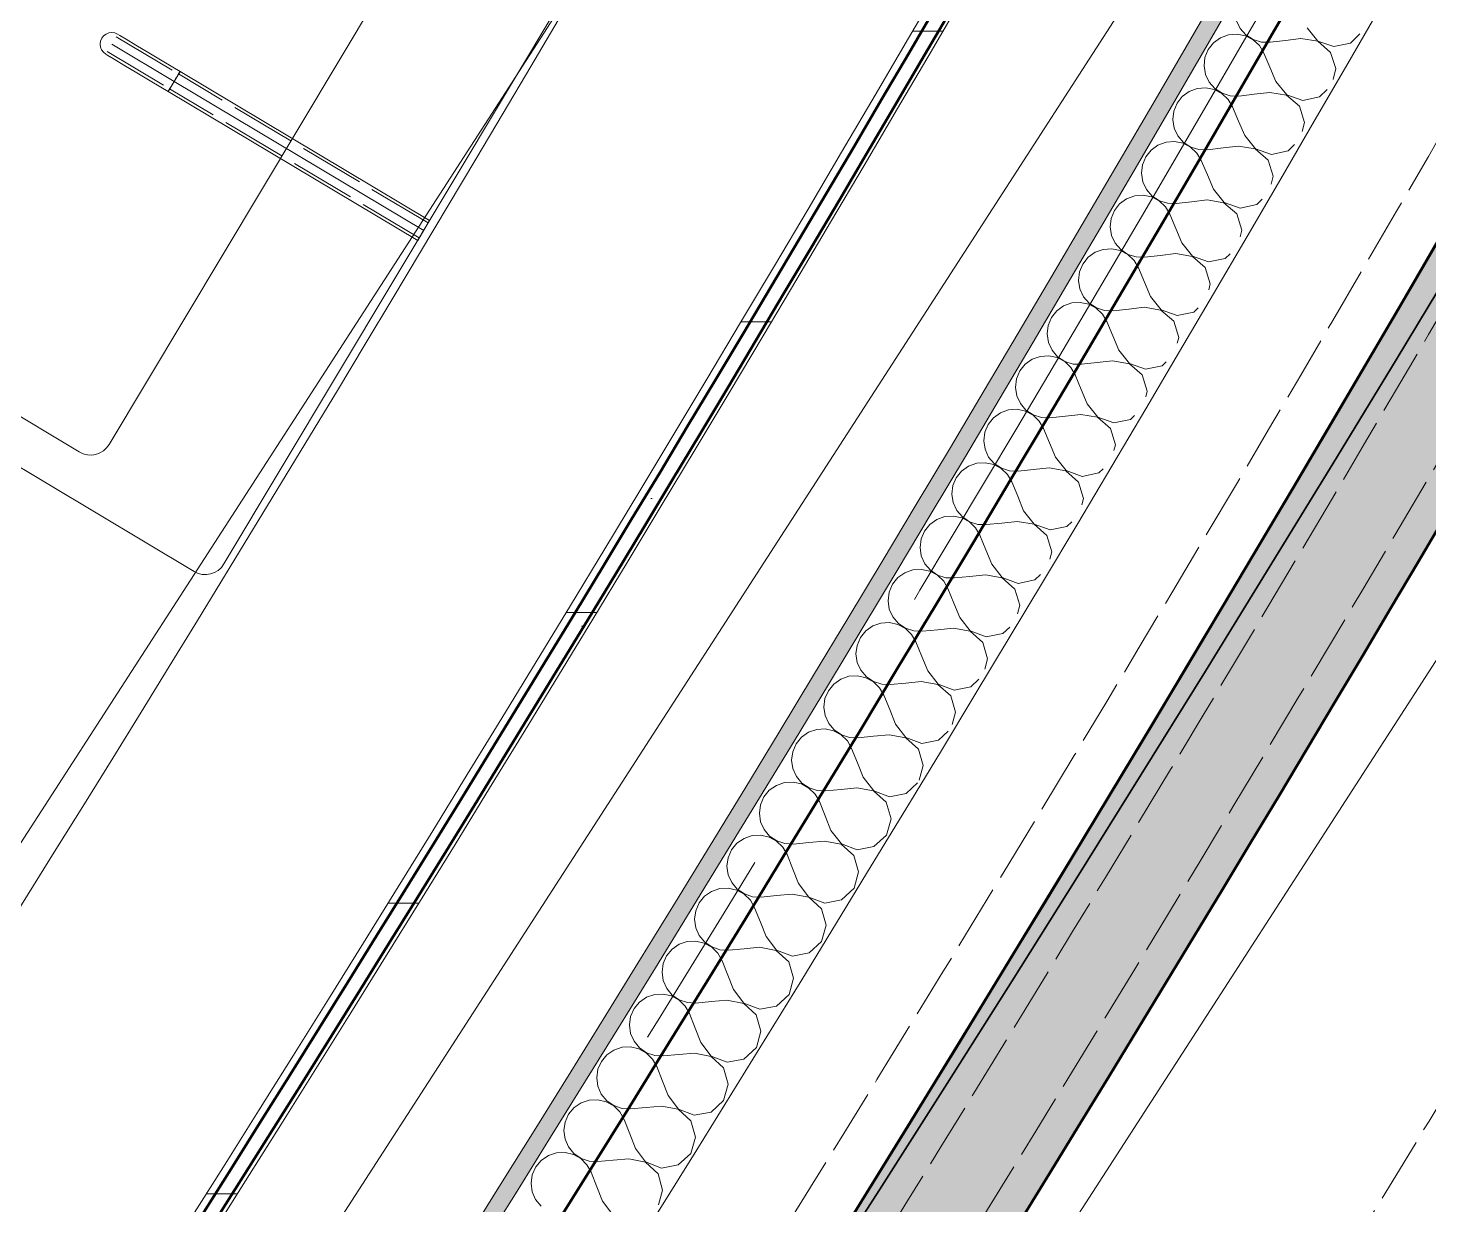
# Model space of a CAD drawing. Header units: millimetres. Extents: x -89663 to 74273, y -103666 to 18539.
# Drawn here: x -3412 to -2448, y -58607 to -57798 of the extents above; entities that cross this region are included whole.
import ezdxf
from ezdxf.enums import TextEntityAlignment as Align

# ---------------------------------------------------------------- set-up
doc = ezdxf.new("R2010")
doc.units = ezdxf.units.MM
doc.header["$MEASUREMENT"] = 0
for name, pattern in [('Dot & Dashed', [670.277762, 352.777767, -176.388884, 0, -141.111112]), ('Double Dashed', [1093.611073, 529.166651, -211.666656, 141.111112, -211.666656]), ('Hidden Line', [55, 45, -10])]:
    doc.linetypes.add(name, pattern=pattern)
for name, color, linetype, lineweight, true_color in [('0_Pen_No__29', 7, 'Continuous', 50, 0x2a2a2a), ('A-60-M_Mechanical_Pen_No__29', 7, 'Continuous', 50, 0x2a2a2a), ('New_A-05-M_Gross_Int_WC_s_Pen_No__74', 7, 'Continuous', 20, 0x606060), ('New_A-15-MG_Structural_Grid_Phase_2_Pen_No__222', 7, 'Continuous', 13, 0x65af33), ('New_A-20-M_Hard_Landscape_Pen_No__53', 7, 'Continuous', 35, 0x444444), ('New_A-25-M_Wall_Ext_Pen_No__107', 7, 'Continuous', 15, 0xa6a6a6), ('New_A-25-M_Wall_Ext_Pen_No__27', 7, 'Continuous', 50, 0x2a2a2a), ('New_A-25-M_Wall_Int_Pen_No__107', 7, 'Continuous', 15, 0xa6a6a6), ('New_A-25-M_Wall_Int_Pen_No__149', 7, 'Continuous', 0, 0x2a2a2a), ('New_A-35-M_FFE_Sanitary_Pen_No__211', 7, 'Continuous', 13, 0xebf6ff), ('New_A-35-M_FFE_Sanitary_Pen_No__27', 7, 'Continuous', 50, 0x2a2a2a), ('New_A-35-M_FFE_Sanitary_Pen_No__64', 7, 'Continuous', 20, 0x606060)]:
    doc.layers.add(name, color=color, linetype=linetype, lineweight=lineweight, true_color=true_color)
for name, color, linetype in [('A-20-M_Floor_Slab', 7, 'Continuous'), ('A-25-M_Wall_Ext', 7, 'Continuous'), ('New_A-05-M_Gross_Int_WC_s', 7, 'Continuous'), ('New_A-15-MG_Structural_Grid_Phase_2', 7, 'Continuous'), ('New_A-20-M_Hard_Landscape', 7, 'Continuous'), ('New_A-25-M_Wall_Ext', 7, 'Continuous'), ('New_A-25-M_Wall_Int', 7, 'Continuous'), ('New_A-35-M_FFE_Sanitary', 7, 'Continuous'), ('New_A-40-M_Soft_Landscaping_P2', 7, 'Continuous')]:
    doc.layers.add(name, color=color, linetype=linetype)
for name, color, linetype, lineweight in [('A-20-M_Floor_Slab_Pen_No__89', 8, 'Continuous', 20), ('A-25-M_Wall_Ext_Pen_No__87', 8, 'Continuous', 20), ('New_A-25-M_Wall_Ext_Pen_No__87', 8, 'Continuous', 20), ('New_A-25-M_Wall_Int_Pen_No__193', 7, 'Continuous', 18), ('New_A-40-M_Soft_Landscaping_P2_Pen_No__150', 7, 'Continuous', 0), ('New_ArchiCAD Zone Stamps_Pen_No__6', 7, 'Continuous', 35)]:
    doc.layers.add(name, color=color, linetype=linetype, lineweight=lineweight)
doc.styles.add('GENERATED_STYLE_1', font='')
doc.styles.add('GENERATED_STYLE_3', font='')
doc.styles.add('GENERATED_STYLE_4', font='')
doc.styles.get('GENERATED_STYLE_1').set_extended_font_data('Arial', bold=True)
doc.styles.get('GENERATED_STYLE_3').set_extended_font_data('Arial')
doc.styles.get('GENERATED_STYLE_4').set_extended_font_data('Swis721 BT')

# ---------------------------------------------------------------- blocks, each defined once
blk = doc.blocks.new('Mesh_6_1', base_point=(-2004.14, -57229.4))
at = {"layer": 'New_A-20-M_Hard_Landscape_Pen_No__53', "linetype": 'Continuous', "flags": 128}
blk.add_lwpolyline([(-2004.14, -57229.4, -0.183374), (-18001.81, -70543.37), (-17579.25, -76160.81), (-17222.99, -76133.87), (-14657.07, -75939.89), (-15007.65, -71280.44, 0.205807), (-602.98, -57840.37)], format="xyb", close=True, dxfattribs=at)
blk = doc.blocks.new('Male WC_INB 0163_43_1', base_point=(-7292.13, -60664.22))
at = {"layer": 'New_A-05-M_Gross_Int_WC_s_Pen_No__74', "linetype": 'Continuous'}
blk.add_arc((-26580.17, -43935.18), 27309.7, 326.631381, 336.583379, dxfattribs=at)
at = {"layer": 'New_ArchiCAD Zone Stamps_Pen_No__6'}
for tag, height, style, p in [('ROOM_NAME', 250, 'GENERATED_STYLE_1', (-7557.68, -59351.97)), ('zoneNameLine2', 250, 'GENERATED_STYLE_1', (-7746.11, -59784.1)), ('ROOM_NUMBER', 200, 'GENERATED_STYLE_3', (-7934.54, -60204.8)), ('measuredAreaCode', 200, 'GENERATED_STYLE_3', (-8091.56, -60564.91)), ('DUMMY_649', 200, 'GENERATED_STYLE_3', (-7784.16, -60698.96)), ('DUMMY_650', 200, 'GENERATED_STYLE_3', (-7294.82, -60912.33)), ('DUMMY_651', 133.33, 'GENERATED_STYLE_3', (-7015.53, -61018.88))]:
    blk.add_attdef(tag, text='', height=height, rotation=336.44041, dxfattribs=dict(at, style=style)).set_placement(p, align=Align.TOP_LEFT)
blk = doc.blocks.new('Mesh_26_1', base_point=(-15007.65, -71280.44))
at = {"layer": 'New_A-40-M_Soft_Landscaping_P2_Pen_No__150', "linetype": 'Continuous', "flags": 128}
blk.add_lwpolyline([(-15007.65, -71280.44), (-14657.07, -75939.89, 0.09191), (5945.5, -69347.79), (9078.09, -62163.76), (-602.98, -57840.37, -0.205807)], format="xyb", close=True, dxfattribs=at)
blk = doc.blocks.new('Slab_69_1', base_point=(-4661.55, -61666.91))
at = {"layer": 'A-20-M_Floor_Slab_Pen_No__89', "linetype": 'Continuous', "flags": 128}
blk.add_lwpolyline([(-4661.55, -61666.91), (-5233.22, -61169.67), (-2072.92, -56277.39), (-1394.03, -56608.64)], close=True, dxfattribs=at)
blk = doc.blocks.new('Slab_70_1', base_point=(-5233.22, -61169.67))
at = {"layer": 'A-20-M_Floor_Slab_Pen_No__89', "linetype": 'Continuous', "flags": 128}
blk.add_lwpolyline([(-5233.22, -61169.67), (-4985.51, -61385.14), (-1778.74, -56420.93), (-2072.92, -56277.39)], close=True, dxfattribs=at)
blk = doc.blocks.new('Wall_53_1', base_point=(-38175.98, -69536.65))
at = {"layer": 'New_A-25-M_Wall_Ext_Pen_No__107', "linetype": 'Continuous', "lineweight": 0, "true_color": 0x535353}
blk.add_hatch(color=251, dxfattribs=at).paths.add_polyline_path([(-7888.71, -64664.39), (-7855.1, -64701.55), (-7821.62, -64738.54, 0.106432), (-877.49, -55078.33), (-969.15, -55038.36, -0.106432)])
at = {"layer": 'New_A-25-M_Wall_Ext_Pen_No__27', "linetype": 'Continuous'}
for radius, end in [(28161.83, 336.440438), (28261.83, 331.619095)]:
    blk.add_arc((-26783.55, -43782.02), radius, 312.139493, end, dxfattribs=at)
blk = doc.blocks.new('Wall_55_1', base_point=(-38175.91, -69536.5))
at = {"layer": 'New_A-25-M_Wall_Ext_Pen_No__87', "linetype": 'Hidden Line'}
for radius in [28161.83, 28211.83]:
    blk.add_arc((-26758.87, -43792.76), radius, 246.083295, 336.440412, dxfattribs=at)
blk = doc.blocks.new('Wall_231_1', base_point=(-38294.61, -69816.87))
at = {"layer": 'A-25-M_Wall_Ext_Pen_No__87', "linetype": 'Hidden Line'}
for radius, start, end in [(28130.79, 246.162868, 336.762854), (28469.79, 246.155056, 336.760928)]:
    blk.add_arc((-26785.33, -43777.18), radius, start, end, dxfattribs=at)
blk = doc.blocks.new('*X703')
at = {"layer": 'New_A-25-M_Wall_Int_Pen_No__107', "linetype": 'Continuous'}
for p, q in [((-2577.77, -57797.97), (-2580.32, -57792.63)), ((-2573.87, -57802.4), (-2577.77, -57797.97)), ((-2524.42, -57806.63), (-2531.79, -57797.52)), ((-2599.87, -57812.47), (-2596.23, -57807.83)), ((-2596.23, -57807.83), (-2591.46, -57804.36)), ((-2591.46, -57804.36), (-2585.92, -57802.32)), ((-2585.92, -57802.32), (-2580.03, -57801.87)), ((-2580.03, -57801.87), (-2574.24, -57803.05)), ((-2574.24, -57803.05), (-2568.99, -57805.76)), ((-2568.9, -57805.61), (-2573.87, -57802.4)), ((-2568.99, -57805.76), (-2564.67, -57809.8)), ((-2563.25, -57807.34), (-2568.9, -57805.61)), ((-2557.34, -57807.46), (-2563.25, -57807.34)), ((-2546.71, -57806.2), (-2557.34, -57807.46)), ((-2536.07, -57804.94), (-2546.71, -57806.2)), ((-2536.07, -57804.94), (-2524.51, -57806.78)), ((-2524.51, -57806.78), (-2515.63, -57814.42)), ((-2513.37, -57810.5), (-2524.42, -57806.63)), ((-2501.93, -57807.99), (-2513.37, -57810.5)), ((-2495.51, -57801.75), (-2501.93, -57807.99)), ((-2602.74, -57823.79), (-2602.09, -57817.93)), ((-2602.09, -57817.93), (-2599.87, -57812.47)), ((-2564.67, -57809.8), (-2561.63, -57814.87)), ((-2557.43, -57824.72), (-2561.63, -57814.87)), ((-2515.63, -57814.42), (-2512.11, -57825.58)), ((-2601.76, -57829.61), (-2602.74, -57823.79)), ((-2553.24, -57834.57), (-2557.43, -57824.72)), ((-2512.11, -57825.58), (-2514, -57833.07)), ((-2599.22, -57834.95), (-2601.76, -57829.61)), ((-2595.33, -57839.39), (-2599.22, -57834.95)), ((-2545.88, -57843.69), (-2553.24, -57834.57)), ((-2621.34, -57849.41), (-2617.7, -57844.78)), ((-2617.7, -57844.78), (-2612.92, -57841.31)), ((-2612.92, -57841.31), (-2607.38, -57839.29)), ((-2607.38, -57839.29), (-2601.49, -57838.85)), ((-2601.49, -57838.85), (-2595.7, -57840.03)), ((-2595.7, -57840.03), (-2590.45, -57842.75)), ((-2590.36, -57842.6), (-2595.33, -57839.39)), ((-2590.45, -57842.75), (-2586.14, -57846.8)), ((-2584.71, -57844.34), (-2590.36, -57842.6)), ((-2586.14, -57846.8), (-2583.1, -57851.87)), ((-2578.81, -57844.47), (-2584.71, -57844.34)), ((-2568.17, -57843.23), (-2578.81, -57844.47)), ((-2557.53, -57841.98), (-2568.17, -57843.23)), ((-2557.53, -57841.98), (-2545.97, -57843.84)), ((-2545.97, -57843.84), (-2537.11, -57851.49)), ((-2534.84, -57847.58), (-2545.88, -57843.69)), ((-2523.4, -57845.08), (-2534.84, -57847.58)), ((-2518.03, -57839.89), (-2523.4, -57845.08)), ((-2624.23, -57860.73), (-2623.57, -57854.87)), ((-2623.57, -57854.87), (-2621.34, -57849.41)), ((-2578.92, -57861.73), (-2583.1, -57851.87)), ((-2537.11, -57851.49), (-2533.6, -57862.66)), ((-2623.26, -57866.55), (-2624.23, -57860.73)), ((-2620.73, -57871.89), (-2623.26, -57866.55)), ((-2574.74, -57871.59), (-2578.92, -57861.73)), ((-2533.6, -57862.66), (-2535.21, -57868.98)), ((-2634.44, -57878.24), (-2628.89, -57876.22)), ((-2628.89, -57876.22), (-2623, -57875.79)), ((-2623, -57875.79), (-2617.21, -57876.98)), ((-2616.84, -57876.34), (-2620.73, -57871.89)), ((-2611.88, -57879.56), (-2616.84, -57876.34)), ((-2567.4, -57880.71), (-2574.74, -57871.59)), ((-2642.87, -57886.33), (-2639.22, -57881.7)), ((-2639.22, -57881.7), (-2634.44, -57878.24)), ((-2617.21, -57876.98), (-2611.97, -57879.71)), ((-2611.97, -57879.71), (-2607.67, -57883.77)), ((-2606.23, -57881.31), (-2611.88, -57879.56)), ((-2607.67, -57883.77), (-2604.64, -57888.84)), ((-2600.33, -57881.45), (-2606.23, -57881.31)), ((-2589.69, -57880.22), (-2600.33, -57881.45)), ((-2579.05, -57878.99), (-2589.69, -57880.22)), ((-2579.05, -57878.99), (-2567.49, -57880.86)), ((-2567.49, -57880.86), (-2558.64, -57888.53)), ((-2556.37, -57884.62), (-2567.4, -57880.71)), ((-2544.92, -57882.15), (-2556.37, -57884.62)), ((-2540.42, -57877.8), (-2544.92, -57882.15)), ((-2645.78, -57897.64), (-2645.11, -57891.78)), ((-2645.11, -57891.78), (-2642.87, -57886.33)), ((-2600.47, -57898.71), (-2604.64, -57888.84)), ((-2558.64, -57888.53), (-2555.15, -57899.71)), ((-2644.81, -57903.46), (-2645.78, -57897.64)), ((-2642.29, -57908.81), (-2644.81, -57903.46)), ((-2596.3, -57908.57), (-2600.47, -57898.71)), ((-2555.15, -57899.71), (-2556.52, -57905.08)), ((-2656.01, -57915.13), (-2650.46, -57913.12)), ((-2650.46, -57913.12), (-2644.57, -57912.7)), ((-2644.57, -57912.7), (-2638.78, -57913.9)), ((-2638.41, -57913.26), (-2642.29, -57908.81)), ((-2638.78, -57913.9), (-2633.54, -57916.64)), ((-2633.46, -57916.49), (-2638.41, -57913.26)), ((-2588.98, -57917.71), (-2596.3, -57908.57)), ((-2666.7, -57928.65), (-2664.45, -57923.21)), ((-2664.45, -57923.21), (-2660.8, -57918.58)), ((-2660.8, -57918.58), (-2656.01, -57915.13)), ((-2633.54, -57916.64), (-2629.25, -57920.7)), ((-2627.81, -57918.25), (-2633.46, -57916.49)), ((-2629.25, -57920.7), (-2626.23, -57925.78)), ((-2621.9, -57918.4), (-2627.81, -57918.25)), ((-2611.26, -57917.18), (-2621.9, -57918.4)), ((-2600.62, -57915.97), (-2611.26, -57917.18)), ((-2600.62, -57915.97), (-2589.07, -57917.86)), ((-2589.07, -57917.86), (-2580.23, -57925.54)), ((-2577.95, -57921.64), (-2588.98, -57917.71)), ((-2566.5, -57919.17), (-2577.95, -57921.64)), ((-2562.68, -57915.5), (-2566.5, -57919.17)), ((-2667.38, -57934.51), (-2666.7, -57928.65)), ((-2622.07, -57935.65), (-2626.23, -57925.78)), ((-2580.23, -57925.54), (-2576.75, -57936.73)), ((-2666.42, -57940.34), (-2667.38, -57934.51)), ((-2663.91, -57945.69), (-2666.42, -57940.34)), ((-2617.92, -57945.52), (-2622.07, -57935.65)), ((-2576.75, -57936.73), (-2577.95, -57941.36)), ((-2682.43, -57955.43), (-2677.64, -57951.99)), ((-2677.64, -57951.99), (-2672.09, -57949.99)), ((-2672.09, -57949.99), (-2666.2, -57949.58)), ((-2666.2, -57949.58), (-2660.41, -57950.79)), ((-2660.03, -57950.15), (-2663.91, -57945.69)), ((-2660.41, -57950.79), (-2655.18, -57953.53)), ((-2655.09, -57953.39), (-2660.03, -57950.15)), ((-2655.18, -57953.53), (-2650.89, -57957.6)), ((-2649.45, -57955.15), (-2655.09, -57953.39)), ((-2622.25, -57952.91), (-2632.9, -57954.11)), ((-2622.25, -57952.91), (-2610.7, -57954.82)), ((-2610.61, -57954.67), (-2617.92, -57945.52)), ((-2584.82, -57952.99), (-2588.13, -57956.17)), ((-2688.35, -57965.5), (-2686.1, -57960.05)), ((-2686.1, -57960.05), (-2682.43, -57955.43)), ((-2650.89, -57957.6), (-2647.87, -57962.69)), ((-2643.54, -57955.31), (-2649.45, -57955.15)), ((-2643.73, -57972.56), (-2647.87, -57962.69)), ((-2632.9, -57954.11), (-2643.54, -57955.31)), ((-2610.7, -57954.82), (-2601.87, -57962.52)), ((-2599.59, -57958.62), (-2610.61, -57954.67)), ((-2601.87, -57962.52), (-2598.41, -57973.71)), ((-2588.13, -57956.17), (-2599.59, -57958.62)), ((-2689.04, -57971.36), (-2688.35, -57965.5)), ((-2688.09, -57977.18), (-2689.04, -57971.36)), ((-2639.6, -57982.44), (-2643.73, -57972.56)), ((-2685.59, -57982.53), (-2688.09, -57977.18)), ((-2681.72, -57987), (-2685.59, -57982.53)), ((-2632.3, -57991.6), (-2639.6, -57982.44)), ((-2598.41, -57973.71), (-2599.49, -57977.83)), ((-2704.12, -57992.25), (-2699.33, -57988.82)), ((-2699.33, -57988.82), (-2693.77, -57986.82)), ((-2693.77, -57986.82), (-2687.88, -57986.42)), ((-2687.88, -57986.42), (-2682.1, -57987.64)), ((-2682.1, -57987.64), (-2676.86, -57990.4)), ((-2676.78, -57990.25), (-2681.72, -57987)), ((-2676.86, -57990.4), (-2672.58, -57994.47)), ((-2671.14, -57992.02), (-2676.78, -57990.25)), ((-2665.23, -57992.19), (-2671.14, -57992.02)), ((-2654.59, -57991.01), (-2665.23, -57992.19)), ((-2643.94, -57989.82), (-2654.59, -57991.01)), ((-2643.94, -57989.82), (-2632.39, -57991.75)), ((-2632.39, -57991.75), (-2623.58, -57999.46)), ((-2621.28, -57995.56), (-2632.3, -57991.6)), ((-2606.84, -57990.28), (-2609.83, -57993.13)), ((-2710.06, -58002.31), (-2707.79, -57996.87)), ((-2707.79, -57996.87), (-2704.12, -57992.25)), ((-2672.58, -57994.47), (-2669.57, -57999.56)), ((-2665.45, -58009.44), (-2669.57, -57999.56)), ((-2623.58, -57999.46), (-2620.13, -58010.65)), ((-2609.83, -57993.13), (-2621.28, -57995.56)), ((-2710.75, -58008.17), (-2710.06, -58002.31)), ((-2709.81, -58013.99), (-2710.75, -58008.17)), ((-2661.33, -58019.33), (-2665.45, -58009.44)), ((-2620.13, -58010.65), (-2621.14, -58014.5)), ((-2707.32, -58019.35), (-2709.81, -58013.99)), ((-2703.46, -58023.82), (-2707.32, -58019.35)), ((-2654.05, -58028.5), (-2661.33, -58019.33)), ((-2729.55, -58033.65), (-2725.87, -58029.04)), ((-2725.87, -58029.04), (-2721.07, -58025.61)), ((-2721.07, -58025.61), (-2715.51, -58023.63)), ((-2715.51, -58023.63), (-2709.62, -58023.23)), ((-2709.62, -58023.23), (-2703.84, -58024.46)), ((-2703.84, -58024.46), (-2698.61, -58027.22)), ((-2698.52, -58027.07), (-2703.46, -58023.82)), ((-2698.61, -58027.22), (-2694.33, -58031.3)), ((-2692.88, -58028.86), (-2698.52, -58027.07)), ((-2686.97, -58029.03), (-2692.88, -58028.86)), ((-2676.33, -58027.87), (-2686.97, -58029.03)), ((-2665.68, -58026.7), (-2676.33, -58027.87)), ((-2665.68, -58026.7), (-2654.14, -58028.65)), ((-2654.14, -58028.65), (-2645.33, -58036.37)), ((-2643.03, -58032.47), (-2654.05, -58028.5)), ((-2631.57, -58030.06), (-2643.03, -58032.47)), ((-2628.73, -58027.36), (-2631.57, -58030.06)), ((-2732.52, -58044.94), (-2731.82, -58039.08)), ((-2731.82, -58039.08), (-2729.55, -58033.65)), ((-2694.33, -58031.3), (-2691.33, -58036.4)), ((-2687.22, -58046.29), (-2691.33, -58036.4)), ((-2645.33, -58036.37), (-2641.91, -58047.57)), ((-2731.59, -58050.77), (-2732.52, -58044.94)), ((-2683.12, -58056.18), (-2687.22, -58046.29)), ((-2641.91, -58047.57), (-2642.9, -58051.36)), ((-2729.11, -58056.13), (-2731.59, -58050.77)), ((-2725.25, -58060.61), (-2729.11, -58056.13)), ((-2675.85, -58065.36), (-2683.12, -58056.18)), ((-2751.36, -58070.39), (-2747.67, -58065.79)), ((-2747.67, -58065.79), (-2742.87, -58062.37)), ((-2742.87, -58062.37), (-2737.31, -58060.39)), ((-2737.31, -58060.39), (-2731.41, -58060.01)), ((-2731.41, -58060.01), (-2725.63, -58061.25)), ((-2725.63, -58061.25), (-2720.41, -58064.02)), ((-2720.32, -58063.87), (-2725.25, -58060.61)), ((-2720.41, -58064.02), (-2716.14, -58068.1)), ((-2714.68, -58065.66), (-2720.32, -58063.87)), ((-2716.14, -58068.1), (-2713.15, -58073.2)), ((-2708.78, -58065.84), (-2714.68, -58065.66)), ((-2698.13, -58064.7), (-2708.78, -58065.84)), ((-2687.48, -58063.54), (-2698.13, -58064.7)), ((-2687.48, -58063.54), (-2675.94, -58065.51)), ((-2675.94, -58065.51), (-2667.15, -58073.25)), ((-2664.84, -58069.35), (-2675.85, -58065.36)), ((-2653.38, -58066.96), (-2664.84, -58069.35)), ((-2650.51, -58064.24), (-2653.38, -58066.96)), ((-2754.35, -58081.68), (-2753.64, -58075.83)), ((-2753.64, -58075.83), (-2751.36, -58070.39)), ((-2709.05, -58083.1), (-2713.15, -58073.2)), ((-2667.15, -58073.25), (-2663.74, -58084.45)), ((-2753.43, -58087.51), (-2754.35, -58081.68)), ((-2750.95, -58092.88), (-2753.43, -58087.51)), ((-2704.96, -58093), (-2709.05, -58083.1)), ((-2663.74, -58084.45), (-2664.79, -58088.42)), ((-2764.72, -58099.1), (-2759.16, -58097.13)), ((-2759.16, -58097.13), (-2753.26, -58096.75)), ((-2753.26, -58096.75), (-2747.48, -58098)), ((-2747.1, -58097.36), (-2750.95, -58092.88)), ((-2747.48, -58098), (-2742.26, -58100.78)), ((-2742.18, -58100.63), (-2747.1, -58097.36)), ((-2697.71, -58102.19), (-2704.96, -58093)), ((-2775.52, -58112.54), (-2773.22, -58107.11)), ((-2773.22, -58107.11), (-2769.53, -58102.51)), ((-2769.53, -58102.51), (-2764.72, -58099.1)), ((-2742.26, -58100.78), (-2738, -58104.87)), ((-2736.54, -58102.43), (-2742.18, -58100.63)), ((-2738, -58104.87), (-2735.02, -58109.97)), ((-2730.64, -58102.62), (-2736.54, -58102.43)), ((-2719.99, -58101.49), (-2730.64, -58102.62)), ((-2709.34, -58100.36), (-2719.99, -58101.49)), ((-2709.34, -58100.36), (-2697.8, -58102.34)), ((-2697.8, -58102.34), (-2689.02, -58110.09)), ((-2686.71, -58106.2), (-2697.71, -58102.19)), ((-2675.24, -58103.82), (-2686.71, -58106.2)), ((-2672.17, -58100.92), (-2675.24, -58103.82)), ((-2776.23, -58118.39), (-2775.52, -58112.54)), ((-2730.94, -58119.88), (-2735.02, -58109.97)), ((-2689.02, -58110.09), (-2685.63, -58121.3)), ((-2775.32, -58124.22), (-2776.23, -58118.39)), ((-2772.85, -58129.59), (-2775.32, -58124.22)), ((-2726.86, -58129.78), (-2730.94, -58119.88)), ((-2685.63, -58121.3), (-2686.8, -58125.68)), ((-2791.45, -58139.2), (-2786.63, -58135.79)), ((-2786.63, -58135.79), (-2781.06, -58133.83)), ((-2781.06, -58133.83), (-2775.17, -58133.46)), ((-2775.17, -58133.46), (-2769.39, -58134.72)), ((-2769.01, -58134.08), (-2772.85, -58129.59)), ((-2769.39, -58134.72), (-2764.18, -58137.51)), ((-2764.09, -58137.36), (-2769.01, -58134.08)), ((-2719.62, -58138.98), (-2726.86, -58129.78)), ((-2797.45, -58149.22), (-2795.15, -58143.79)), ((-2795.15, -58143.79), (-2791.45, -58139.2)), ((-2764.18, -58137.51), (-2759.92, -58141.61)), ((-2758.46, -58139.17), (-2764.09, -58137.36)), ((-2759.92, -58141.61), (-2756.94, -58146.71)), ((-2752.55, -58139.37), (-2758.46, -58139.17)), ((-2741.9, -58138.25), (-2752.55, -58139.37)), ((-2731.25, -58137.13), (-2741.9, -58138.25)), ((-2731.25, -58137.13), (-2719.71, -58139.13)), ((-2719.71, -58139.13), (-2710.95, -58146.9)), ((-2708.63, -58143.01), (-2719.62, -58138.98)), ((-2697.16, -58140.65), (-2708.63, -58143.01)), ((-2693.72, -58137.41), (-2697.16, -58140.65)), ((-2798.17, -58155.07), (-2797.45, -58149.22)), ((-2797.27, -58160.9), (-2798.17, -58155.07)), ((-2752.88, -58156.62), (-2756.94, -58146.71)), ((-2710.95, -58146.9), (-2707.57, -58158.11)), ((-2794.81, -58166.27), (-2797.27, -58160.9)), ((-2748.82, -58166.53), (-2752.88, -58156.62)), ((-2707.57, -58158.11), (-2708.92, -58163.15)), ((-2813.42, -58175.85), (-2808.6, -58172.45)), ((-2808.6, -58172.45), (-2803.03, -58170.5)), ((-2803.03, -58170.5), (-2797.13, -58170.14)), ((-2797.13, -58170.14), (-2791.36, -58171.41)), ((-2790.97, -58170.77), (-2794.81, -58166.27)), ((-2791.36, -58171.41), (-2786.14, -58174.2)), ((-2786.06, -58174.05), (-2790.97, -58170.77)), ((-2786.14, -58174.2), (-2781.89, -58178.31)), ((-2780.43, -58175.87), (-2786.06, -58174.05)), ((-2763.87, -58174.98), (-2774.52, -58176.08)), ((-2753.22, -58173.88), (-2763.87, -58174.98)), ((-2753.22, -58173.88), (-2741.68, -58175.89)), ((-2741.6, -58175.75), (-2748.82, -58166.53)), ((-2715.16, -58173.71), (-2719.13, -58177.45)), ((-2819.43, -58185.86), (-2817.12, -58180.43)), ((-2817.12, -58180.43), (-2813.42, -58175.85)), ((-2781.89, -58178.31), (-2778.93, -58183.42)), ((-2774.52, -58176.08), (-2780.43, -58175.87)), ((-2774.88, -58193.33), (-2778.93, -58183.42)), ((-2741.68, -58175.89), (-2732.93, -58183.67)), ((-2730.61, -58179.79), (-2741.6, -58175.75)), ((-2732.93, -58183.67), (-2729.57, -58194.89)), ((-2719.13, -58177.45), (-2730.61, -58179.79)), ((-2820.17, -58191.71), (-2819.43, -58185.86)), ((-2819.28, -58197.55), (-2820.17, -58191.71)), ((-2770.83, -58203.25), (-2774.88, -58193.33)), ((-2816.82, -58202.92), (-2819.28, -58197.55)), ((-2812.99, -58207.42), (-2816.82, -58202.92)), ((-2763.62, -58212.47), (-2770.83, -58203.25)), ((-2729.57, -58194.89), (-2731.17, -58200.83)), ((-2839.16, -58217.05), (-2835.45, -58212.47)), ((-2835.45, -58212.47), (-2830.62, -58209.08)), ((-2830.62, -58209.08), (-2825.05, -58207.13)), ((-2825.05, -58207.13), (-2819.15, -58206.79)), ((-2819.15, -58206.79), (-2813.38, -58208.06)), ((-2813.38, -58208.06), (-2808.17, -58210.86)), ((-2808.08, -58210.71), (-2812.99, -58207.42)), ((-2808.17, -58210.86), (-2803.92, -58214.97)), ((-2802.46, -58212.54), (-2808.08, -58210.71)), ((-2796.55, -58212.76), (-2802.46, -58212.54)), ((-2785.9, -58211.67), (-2796.55, -58212.76)), ((-2775.24, -58210.59), (-2785.9, -58211.67)), ((-2775.24, -58210.59), (-2763.71, -58212.62)), ((-2763.71, -58212.62), (-2754.97, -58220.41)), ((-2752.64, -58216.54), (-2763.62, -58212.47)), ((-2736.48, -58209.83), (-2741.16, -58214.21)), ((-2842.22, -58228.32), (-2841.47, -58222.47)), ((-2841.47, -58222.47), (-2839.16, -58217.05)), ((-2803.92, -58214.97), (-2800.96, -58220.09)), ((-2796.93, -58230.01), (-2800.96, -58220.09)), ((-2754.97, -58220.41), (-2751.63, -58231.64)), ((-2741.16, -58214.21), (-2752.64, -58216.54)), ((-2841.34, -58234.15), (-2842.22, -58228.32)), ((-2792.9, -58239.93), (-2796.93, -58230.01)), ((-2751.63, -58231.64), (-2753.55, -58238.73)), ((-2838.89, -58239.53), (-2841.34, -58234.15)), ((-2835.07, -58244.04), (-2838.89, -58239.53)), ((-2785.71, -58249.17), (-2792.9, -58239.93)), ((-2861.25, -58253.63), (-2857.53, -58249.05)), ((-2857.53, -58249.05), (-2852.7, -58245.67)), ((-2852.7, -58245.67), (-2847.12, -58243.73)), ((-2847.12, -58243.73), (-2841.22, -58243.4)), ((-2841.22, -58243.4), (-2835.45, -58244.68)), ((-2835.45, -58244.68), (-2830.25, -58247.49)), ((-2830.16, -58247.34), (-2835.07, -58244.04)), ((-2830.25, -58247.49), (-2826.01, -58251.61)), ((-2824.54, -58249.17), (-2830.16, -58247.34)), ((-2826.01, -58251.61), (-2823.06, -58256.73)), ((-2818.64, -58249.4), (-2824.54, -58249.17)), ((-2807.98, -58248.34), (-2818.64, -58249.4)), ((-2797.32, -58247.27), (-2807.98, -58248.34)), ((-2797.32, -58247.27), (-2785.8, -58249.32)), ((-2785.8, -58249.32), (-2777.06, -58257.12)), ((-2774.73, -58253.25), (-2785.71, -58249.17)), ((-2763.25, -58250.94), (-2774.73, -58253.25)), ((-2757.7, -58245.76), (-2763.25, -58250.94)), ((-2864.33, -58264.89), (-2863.57, -58259.04)), ((-2863.57, -58259.04), (-2861.25, -58253.63)), ((-2819.04, -58266.65), (-2823.06, -58256.73)), ((-2777.06, -58257.12), (-2773.74, -58268.35)), ((-2863.45, -58270.73), (-2864.33, -58264.89)), ((-2861.01, -58276.11), (-2863.45, -58270.73)), ((-2815.03, -58276.58), (-2819.04, -58266.65)), ((-2773.74, -58268.35), (-2776.06, -58276.84)), ((-2874.83, -58282.23), (-2869.25, -58280.3)), ((-2869.25, -58280.3), (-2863.35, -58279.97)), ((-2863.35, -58279.97), (-2857.59, -58281.26)), ((-2857.2, -58280.63), (-2861.01, -58276.11)), ((-2857.59, -58281.26), (-2852.39, -58284.08)), ((-2852.3, -58283.93), (-2857.2, -58280.63)), ((-2807.85, -58285.83), (-2815.03, -58276.58)), ((-2885.73, -58295.59), (-2883.39, -58290.17)), ((-2883.39, -58290.17), (-2879.67, -58285.6)), ((-2879.67, -58285.6), (-2874.83, -58282.23)), ((-2852.39, -58284.08), (-2848.15, -58288.21)), ((-2846.68, -58285.77), (-2852.3, -58283.93)), ((-2848.15, -58288.21), (-2845.21, -58293.33)), ((-2840.78, -58286.01), (-2846.68, -58285.77)), ((-2830.12, -58284.96), (-2840.78, -58286.01)), ((-2819.46, -58283.91), (-2830.12, -58284.96)), ((-2819.46, -58283.91), (-2807.94, -58285.98)), ((-2807.94, -58285.98), (-2799.22, -58293.8)), ((-2796.87, -58289.93), (-2807.85, -58285.83)), ((-2785.39, -58287.64), (-2796.87, -58289.93)), ((-2778.81, -58281.5), (-2785.39, -58287.64)), ((-2886.49, -58301.43), (-2885.73, -58295.59)), ((-2841.21, -58303.26), (-2845.21, -58293.33)), ((-2799.22, -58293.8), (-2795.91, -58305.03)), ((-2885.62, -58307.27), (-2886.49, -58301.43)), ((-2883.2, -58312.66), (-2885.62, -58307.27)), ((-2837.21, -58313.2), (-2841.21, -58303.26)), ((-2795.91, -58305.03), (-2798.69, -58315.17)), ((-2901.86, -58322.12), (-2897.02, -58318.75)), ((-2897.02, -58318.75), (-2891.44, -58316.84)), ((-2891.44, -58316.84), (-2885.54, -58316.51)), ((-2885.54, -58316.51), (-2879.77, -58317.81)), ((-2879.39, -58317.18), (-2883.2, -58312.66)), ((-2879.77, -58317.81), (-2874.58, -58320.64)), ((-2874.49, -58320.49), (-2879.39, -58317.18)), ((-2830.04, -58322.46), (-2837.21, -58313.2)), ((-2799.82, -58317.08), (-2807.59, -58324.3)), ((-2907.94, -58332.09), (-2905.6, -58326.68)), ((-2905.6, -58326.68), (-2901.86, -58322.12)), ((-2874.58, -58320.64), (-2870.35, -58324.77)), ((-2868.88, -58322.34), (-2874.49, -58320.49)), ((-2870.35, -58324.77), (-2867.42, -58329.9)), ((-2862.97, -58322.59), (-2868.88, -58322.34)), ((-2852.31, -58321.56), (-2862.97, -58322.59)), ((-2841.65, -58320.52), (-2852.31, -58321.56)), ((-2841.65, -58320.52), (-2830.13, -58322.61)), ((-2830.13, -58322.61), (-2821.42, -58330.44)), ((-2819.08, -58326.57), (-2830.04, -58322.46)), ((-2807.59, -58324.3), (-2819.08, -58326.57)), ((-2908.71, -58337.94), (-2907.94, -58332.09)), ((-2907.85, -58343.78), (-2908.71, -58337.94)), ((-2863.43, -58339.84), (-2867.42, -58329.9)), ((-2821.42, -58330.44), (-2818.13, -58341.68)), ((-2905.43, -58349.17), (-2907.85, -58343.78)), ((-2859.45, -58349.78), (-2863.43, -58339.84)), ((-2818.13, -58341.68), (-2821.25, -58352.97)), ((-2924.11, -58358.6), (-2919.27, -58355.24)), ((-2919.27, -58355.24), (-2913.68, -58353.33)), ((-2913.68, -58353.33), (-2907.78, -58353.02)), ((-2907.78, -58353.02), (-2902.02, -58354.33)), ((-2901.63, -58353.7), (-2905.43, -58349.17)), ((-2902.02, -58354.33), (-2896.83, -58357.16)), ((-2896.74, -58357.02), (-2901.63, -58353.7)), ((-2896.83, -58357.16), (-2892.61, -58361.3)), ((-2891.13, -58358.88), (-2896.74, -58357.02)), ((-2874.56, -58358.11), (-2885.22, -58359.13)), ((-2863.9, -58357.09), (-2874.56, -58358.11)), ((-2863.9, -58357.09), (-2852.38, -58359.2)), ((-2852.29, -58359.05), (-2859.45, -58349.78)), ((-2821.25, -58352.97), (-2829.84, -58360.93)), ((-2930.2, -58368.57), (-2927.85, -58363.16)), ((-2927.85, -58363.16), (-2924.11, -58358.6)), ((-2892.61, -58361.3), (-2889.68, -58366.44)), ((-2885.22, -58359.13), (-2891.13, -58358.88)), ((-2885.71, -58376.38), (-2889.68, -58366.44)), ((-2852.38, -58359.2), (-2843.69, -58367.04)), ((-2841.33, -58363.18), (-2852.29, -58359.05)), ((-2843.69, -58367.04), (-2840.42, -58378.29)), ((-2829.84, -58360.93), (-2841.33, -58363.18)), ((-2930.98, -58374.41), (-2930.2, -58368.57)), ((-2930.14, -58380.26), (-2930.98, -58374.41)), ((-2881.74, -58386.33), (-2885.71, -58376.38)), ((-2927.72, -58385.65), (-2930.14, -58380.26)), ((-2923.93, -58390.18), (-2927.72, -58385.65)), ((-2874.6, -58395.61), (-2881.74, -58386.33)), ((-2840.42, -58378.29), (-2843.55, -58389.57)), ((-2950.17, -58399.6), (-2946.42, -58395.05)), ((-2946.42, -58395.05), (-2941.57, -58391.7)), ((-2941.57, -58391.7), (-2935.98, -58389.8)), ((-2935.98, -58389.8), (-2930.08, -58389.5)), ((-2930.08, -58389.5), (-2924.32, -58390.82)), ((-2924.32, -58390.82), (-2919.13, -58393.65)), ((-2919.04, -58393.51), (-2923.93, -58390.18)), ((-2919.13, -58393.65), (-2914.92, -58397.8)), ((-2913.43, -58395.38), (-2919.04, -58393.51)), ((-2907.53, -58395.64), (-2913.43, -58395.38)), ((-2896.87, -58394.64), (-2907.53, -58395.64)), ((-2886.21, -58393.63), (-2896.87, -58394.64)), ((-2886.21, -58393.63), (-2874.69, -58395.76)), ((-2874.69, -58395.76), (-2866.01, -58403.61)), ((-2863.65, -58399.76), (-2874.6, -58395.61)), ((-2843.55, -58389.57), (-2852.15, -58397.52)), ((-2953.31, -58410.85), (-2952.53, -58405.01)), ((-2952.53, -58405.01), (-2950.17, -58399.6)), ((-2914.92, -58397.8), (-2912, -58402.94)), ((-2908.04, -58412.89), (-2912, -58402.94)), ((-2866.01, -58403.61), (-2862.75, -58414.86)), ((-2852.15, -58397.52), (-2863.65, -58399.76)), ((-2952.48, -58416.7), (-2953.31, -58410.85)), ((-2904.09, -58422.84), (-2908.04, -58412.89)), ((-2862.75, -58414.86), (-2865.9, -58426.14)), ((-2958.33, -58426.23), (-2952.43, -58425.94)), ((-2950.07, -58422.09), (-2952.48, -58416.7)), ((-2952.43, -58425.94), (-2946.67, -58427.26)), ((-2946.28, -58426.63), (-2950.07, -58422.09)), ((-2896.96, -58432.13), (-2904.09, -58422.84)), ((-2972.54, -58436.01), (-2968.78, -58431.47)), ((-2968.78, -58431.47), (-2963.93, -58428.12)), ((-2963.93, -58428.12), (-2958.33, -58426.23)), ((-2946.67, -58427.26), (-2941.49, -58430.11)), ((-2941.4, -58429.96), (-2946.28, -58426.63)), ((-2941.49, -58430.11), (-2937.29, -58434.26)), ((-2935.8, -58431.84), (-2941.4, -58429.96)), ((-2937.29, -58434.26), (-2934.37, -58439.41)), ((-2929.89, -58432.12), (-2935.8, -58431.84)), ((-2919.23, -58431.13), (-2929.89, -58432.12)), ((-2908.57, -58430.14), (-2919.23, -58431.13)), ((-2908.57, -58430.14), (-2897.05, -58432.28)), ((-2897.05, -58432.28), (-2888.38, -58440.15)), ((-2886.02, -58436.3), (-2896.96, -58432.13)), ((-2874.52, -58434.08), (-2886.02, -58436.3)), ((-2865.9, -58426.14), (-2874.52, -58434.08)), ((-2975.7, -58447.26), (-2974.9, -58441.41)), ((-2974.9, -58441.41), (-2972.54, -58436.01)), ((-2930.43, -58449.36), (-2934.37, -58439.41)), ((-2888.38, -58440.15), (-2885.14, -58451.41)), ((-2974.87, -58453.1), (-2975.7, -58447.26)), ((-2972.47, -58458.5), (-2974.87, -58453.1)), ((-2926.49, -58459.32), (-2930.43, -58449.36)), ((-2885.14, -58451.41), (-2888.31, -58462.68)), ((-2991.2, -58467.85), (-2986.34, -58464.51)), ((-2986.34, -58464.51), (-2980.74, -58462.63)), ((-2980.74, -58462.63), (-2974.84, -58462.34)), ((-2974.84, -58462.34), (-2969.09, -58463.68)), ((-2968.69, -58463.05), (-2972.47, -58458.5)), ((-2969.09, -58463.68), (-2963.91, -58466.53)), ((-2963.82, -58466.39), (-2968.69, -58463.05)), ((-2919.38, -58468.63), (-2926.49, -58459.32)), ((-2888.31, -58462.68), (-2896.94, -58470.61)), ((-2997.34, -58477.79), (-2994.96, -58472.39)), ((-2994.96, -58472.39), (-2991.2, -58467.85)), ((-2963.91, -58466.53), (-2959.71, -58470.69)), ((-2958.21, -58468.27), (-2963.82, -58466.39)), ((-2959.71, -58470.69), (-2956.8, -58475.84)), ((-2952.31, -58468.56), (-2958.21, -58468.27)), ((-2941.65, -58467.59), (-2952.31, -58468.56)), ((-2930.98, -58466.61), (-2941.65, -58467.59)), ((-2930.98, -58466.61), (-2919.47, -58468.77)), ((-2919.47, -58468.77), (-2910.81, -58476.66)), ((-2908.44, -58472.8), (-2919.38, -58468.63)), ((-2896.94, -58470.61), (-2908.44, -58472.8)), ((-2998.14, -58483.63), (-2997.34, -58477.79)), ((-2997.32, -58489.47), (-2998.14, -58483.63)), ((-2952.88, -58485.8), (-2956.8, -58475.84)), ((-2910.81, -58476.66), (-2907.59, -58487.92)), ((-2994.93, -58494.88), (-2997.32, -58489.47)), ((-2948.95, -58495.77), (-2952.88, -58485.8)), ((-2907.59, -58487.92), (-2910.78, -58499.19)), ((-3013.67, -58504.2), (-3008.81, -58500.87)), ((-3008.81, -58500.87), (-3003.21, -58498.99)), ((-3003.21, -58498.99), (-2997.31, -58498.71)), ((-2997.31, -58498.71), (-2991.55, -58500.06)), ((-2991.16, -58499.43), (-2994.93, -58494.88)), ((-2991.55, -58500.06), (-2986.38, -58502.92)), ((-2986.29, -58502.78), (-2991.16, -58499.43)), ((-2986.38, -58502.92), (-2982.19, -58507.09)), ((-2980.69, -58504.67), (-2986.29, -58502.78)), ((-2953.45, -58503.05), (-2964.12, -58504.01)), ((-2953.45, -58503.05), (-2941.95, -58505.23)), ((-2941.86, -58505.08), (-2948.95, -58495.77)), ((-2910.78, -58499.19), (-2919.42, -58507.1)), ((-3019.82, -58514.12), (-3017.44, -58508.73)), ((-3017.44, -58508.73), (-3013.67, -58504.2)), ((-2982.19, -58507.09), (-2979.29, -58512.24)), ((-2974.79, -58504.96), (-2980.69, -58504.67)), ((-2975.38, -58522.21), (-2979.29, -58512.24)), ((-2964.12, -58504.01), (-2974.79, -58504.96)), ((-2941.95, -58505.23), (-2933.3, -58513.13)), ((-2930.92, -58509.28), (-2941.86, -58505.08)), ((-2919.42, -58507.1), (-2930.92, -58509.28)), ((-3020.64, -58519.96), (-3019.82, -58514.12)), ((-3019.83, -58525.81), (-3020.64, -58519.96)), ((-2971.47, -58532.18), (-2975.38, -58522.21)), ((-2933.3, -58513.13), (-2930.1, -58524.39)), ((-3017.45, -58531.22), (-3019.83, -58525.81)), ((-3013.68, -58535.77), (-3017.45, -58531.22)), ((-2930.1, -58524.39), (-2933.3, -58535.66)), ((-3039.98, -58545.04), (-3036.2, -58540.51)), ((-3036.2, -58540.51), (-3031.33, -58537.19)), ((-3031.33, -58537.19), (-3025.73, -58535.32)), ((-3025.73, -58535.32), (-3019.83, -58535.05)), ((-3019.83, -58535.05), (-3014.07, -58536.41)), ((-3014.07, -58536.41), (-3008.91, -58539.28)), ((-3008.82, -58539.13), (-3013.68, -58535.77)), ((-3008.91, -58539.28), (-3004.72, -58543.45)), ((-3003.22, -58541.03), (-3008.82, -58539.13)), ((-2997.32, -58541.33), (-3003.22, -58541.03)), ((-2986.65, -58540.4), (-2997.32, -58541.33)), ((-2975.98, -58539.46), (-2986.65, -58540.4)), ((-2975.98, -58539.46), (-2964.48, -58541.65)), ((-2964.39, -58541.5), (-2971.47, -58532.18)), ((-2964.48, -58541.65), (-2955.84, -58549.56)), ((-2953.46, -58545.72), (-2964.39, -58541.5)), ((-2933.3, -58535.66), (-2941.95, -58543.55)), ((-3043.19, -58556.27), (-3042.37, -58550.43)), ((-3042.37, -58550.43), (-3039.98, -58545.04)), ((-3004.72, -58543.45), (-3001.83, -58548.6)), ((-2997.93, -58558.58), (-3001.83, -58548.6)), ((-2955.84, -58549.56), (-2952.66, -58560.83)), ((-2941.95, -58543.55), (-2953.46, -58545.72)), ((-3042.39, -58562.11), (-3043.19, -58556.27)), ((-2994.04, -58568.56), (-2997.93, -58558.58)), ((-2952.66, -58560.83), (-2955.88, -58572.09)), ((-3040.02, -58567.52), (-3042.39, -58562.11)), ((-3036.26, -58572.09), (-3040.02, -58567.52)), ((-2986.97, -58577.89), (-2994.04, -58568.56)), ((-3062.57, -58581.31), (-3058.79, -58576.79)), ((-3058.79, -58576.79), (-3053.91, -58573.47)), ((-3053.91, -58573.47), (-3048.31, -58571.61)), ((-3048.31, -58571.61), (-3042.4, -58571.35)), ((-3042.4, -58571.35), (-3036.65, -58572.72)), ((-3036.65, -58572.72), (-3031.49, -58575.6)), ((-3031.4, -58575.45), (-3036.26, -58572.09)), ((-3031.49, -58575.6), (-3027.31, -58579.77)), ((-3025.8, -58577.36), (-3031.4, -58575.45)), ((-3027.31, -58579.77), (-3024.43, -58584.93)), ((-3019.9, -58577.67), (-3025.8, -58577.36)), ((-3009.23, -58576.75), (-3019.9, -58577.67)), ((-2998.56, -58575.83), (-3009.23, -58576.75)), ((-2998.56, -58575.83), (-2987.06, -58578.04)), ((-2987.06, -58578.04), (-2978.44, -58585.96)), ((-2976.05, -58582.12), (-2986.97, -58577.89)), ((-2964.54, -58579.97), (-2976.05, -58582.12)), ((-2955.88, -58572.09), (-2964.54, -58579.97)), ((-3065.8, -58592.53), (-3064.97, -58586.69)), ((-3064.97, -58586.69), (-3062.57, -58581.31)), ((-3020.55, -58594.92), (-3024.43, -58584.93)), ((-2978.44, -58585.96), (-2975.27, -58597.24)), ((-3065.01, -58598.38), (-3065.8, -58592.53)), ((-3062.64, -58603.8), (-3065.01, -58598.38)), ((-3016.67, -58604.9), (-3020.55, -58594.92)), ((-2975.27, -58597.24), (-2978.18, -58607.34)), ((-3058.89, -58608.36), (-3062.64, -58603.8)), ((-3009.61, -58614.24), (-3016.67, -58604.9))]:
    blk.add_line(p, q, dxfattribs=at)
blk = doc.blocks.new('Wall_254_1', base_point=(-7921.55, -64417.16))
at = {"layer": 'New_A-25-M_Wall_Int_Pen_No__107', "linetype": 'Continuous'}
h = blk.add_hatch(dxfattribs=at)
h.set_pattern_fill('Plywood_0001', color=256, style=0, pattern_type=2)
h.set_pattern_definition([(0, (0, 0), (0, 200), [])])
h.paths.add_polyline_path([(-1322.06, -54884.49, -0.105152), (-8042.99, -64284.3), (-8030.85, -64297.59, 0.105152), (-1305.56, -54891.68)])
blk.add_hatch(color=256, dxfattribs=at).paths.add_polyline_path([(-7921.55, -64417.16, 0.105152), (-1157.07, -54956.43), (-1168.07, -54951.64, -0.105152), (-7929.65, -64408.3)])
at = {"layer": 'New_A-25-M_Wall_Int_Pen_No__149', "linetype": 'Continuous'}
for radius in [27776.83, 28046.83]:
    blk.add_arc((-26783.55, -43782.02), radius, 312.42955, 336.440412, dxfattribs=at)
at = {"layer": 'New_A-25-M_Wall_Int_Pen_No__193', "linetype": 'Continuous'}
for radius in [27794.83, 27944.83, 27956.83]:
    blk.add_arc((-26783.55, -43782.02), radius, 312.42955, 336.440412, dxfattribs=at)
at = {"layer": 'New_A-25-M_Wall_Int', "color": 250, "lineweight": 50, "true_color": 0x2a2a2a}
blk.add_blockref('*X703', (0, 0), dxfattribs=at)
blk = doc.blocks.new('Elbow Tube 19')
at = {"layer": 'New_A-35-M_FFE_Sanitary_Pen_No__64', "linetype": 'Continuous'}
for p, q in [((-8, 0), (-7.73, 2.07)), ((-7.73, -2.07), (-8, 0)), ((-7.73, 2.07), (-6.93, 4)), ((-6.93, 4), (-5.66, 5.66)), ((-5.66, 5.66), (-4, 6.93)), ((-4, 6.93), (-2.07, 7.73)), ((-2.07, 7.73), (0, 8)), ((1.7, 8), (0, 8)), ((6.7, 8), (1.7, 8)), ((14.64, 8), (6.7, 8)), ((25, 8), (14.64, 8)), ((37.06, 8), (25, 8)), ((50, 8), (37.06, 8)), ((50, 7.73), (50, 8)), ((50, 6.93), (50, 7.73)), ((50, 5.66), (50, 6.93)), ((50, 4), (50, 5.66)), ((50, 2.07), (50, 4)), ((50, 0), (50, 2.07)), ((50, -2.07), (50, 0)), ((-6.93, -4), (-7.73, -2.07)), ((-5.66, -5.66), (-6.93, -4)), ((-4, -6.93), (-5.66, -5.66)), ((-2.07, -7.73), (-4, -6.93)), ((0, -8), (-2.07, -7.73)), ((1.7, -8), (0, -8)), ((6.7, -8), (1.7, -8)), ((14.64, -8), (6.7, -8)), ((25, -8), (14.64, -8)), ((37.06, -8), (25, -8)), ((50, -8), (37.06, -8)), ((50, -4), (50, -2.07)), ((50, -5.66), (50, -4)), ((50, -6.93), (50, -5.66)), ((50, -7.73), (50, -6.93)), ((50, -8), (50, -7.73))]:
    blk.add_line(p, q, dxfattribs=at)
at = {"layer": 'New_A-35-M_FFE_Sanitary_Pen_No__64', "linetype": 'Hidden Line'}
for p, q in [((0, 6), (50, 6)), ((0, -6), (50, -6))]:
    blk.add_line(p, q, dxfattribs=at)
at = {"layer": 'New_A-35-M_FFE_Sanitary_Pen_No__64', "linetype": 'Dot & Dashed'}
blk.add_line((0, 0), (50, 0), dxfattribs=at)
blk = doc.blocks.new('Tube 19')
at = {"layer": 'New_A-35-M_FFE_Sanitary_Pen_No__64', "linetype": 'Continuous'}
for p, q in [((0, 8), (0, -8)), ((200, 8), (0, 8)), ((200, -8), (200, 8)), ((0, -8), (200, -8))]:
    blk.add_line(p, q, dxfattribs=at)
at = {"layer": 'New_A-35-M_FFE_Sanitary_Pen_No__64', "linetype": 'Hidden Line'}
for p, q in [((0, 6), (200, 6)), ((0, -6), (200, -6))]:
    blk.add_line(p, q, dxfattribs=at)
at = {"layer": 'New_A-35-M_FFE_Sanitary_Pen_No__64', "linetype": 'Dot & Dashed'}
blk.add_line((0, 0), (200, 0), dxfattribs=at)
blk = doc.blocks.new('Standard grid marker_24')
at = {"layer": 'New_A-15-MG_Structural_Grid_Phase_2_Pen_No__222', "linetype": 'Double Dashed'}
blk.add_arc((0, 0), 27977.57, 0, 90.635971, dxfattribs=at)
at = {"layer": 'New_A-15-MG_Structural_Grid_Phase_2_Pen_No__222', "style": 'GENERATED_STYLE_4'}
blk.add_attdef('AC_MarkerText_1', text='', height=350, rotation=90.30663, dxfattribs=at).set_placement((-1326.18, 28007.96), align=Align.MIDDLE_CENTER)
blk = doc.blocks.new('Basin 19')
at = {"layer": 'New_A-35-M_FFE_Sanitary_Pen_No__64', "linetype": 'Continuous'}
for p, q in [((-267.5, 0), (267.5, 0)), ((-282.5, -470), (-282.5, -15)), ((282.5, -15), (282.5, -470)), ((-237.5, -110), (237.5, -110)), ((-252.5, -440), (-252.5, -125)), ((252.5, -125), (252.5, -440)), ((237.5, -455), (-237.5, -455)), ((267.5, -485), (-267.5, -485))]:
    blk.add_line(p, q, dxfattribs=at)
for centre, start, end in [((-267.5, -15), 90, 180), ((267.5, -15), 0, 90), ((-237.5, -125), 90, 180), ((237.5, -125), 0, 90), ((-237.5, -440), 180, 270), ((237.5, -440), 270, 0), ((-267.5, -470), 180, 270), ((267.5, -470), 270, 0)]:
    blk.add_arc(centre, 15, start, end, dxfattribs=at)
blk = doc.blocks.new('Mesh_37_1', base_point=(-602.98, -57840.37))
at = {"layer": 'New_A-40-M_Soft_Landscaping_P2_Pen_No__150', "linetype": 'Continuous', "flags": 128}
blk.add_lwpolyline([(-602.98, -57840.37, -0.205807), (-15007.65, -71280.44), (-14916.93, -72486.22, 0.161424), (-1599.97, -63958.31), (1156.79, -58626.26)], format="xyb", close=True, dxfattribs=at)
blk = doc.blocks.new('Wall_317_1', base_point=(-3595.18, -59083.17))
at = {"layer": 'New_A-35-M_FFE_Sanitary_Pen_No__211', "linetype": 'Continuous'}
h = blk.add_hatch(dxfattribs=at)
h.set_pattern_fill('Plaster_0001', color=256, style=0, pattern_type=2)
h.set_pattern_definition([(241.49663, (0, 0), (-152.2107, 82.6553), [0, -100]), (241.49663, (52.24, -85.27), (-152.2107, 82.6553), [0, -100])])
h.paths.add_polyline_path([(-3586.83, -59088.68, 0.043119), (-1307.31, -54890.92), (-1316.48, -54886.92, -0.043119), (-3595.18, -59083.17)])
at = {"layer": 'New_A-35-M_FFE_Sanitary_Pen_No__27', "linetype": 'Continuous'}
for radius in [27736.51, 27746.51]:
    blk.add_arc((-26739.9, -43798.02), radius, 326.558579, 336.434671, dxfattribs=at)

msp = doc.modelspace()

# ---------------------------------------------------------------- linework, layer by layer
at = {"layer": '0_Pen_No__29', "linetype": 'Continuous', "flags": 128}
for points in [[(-5038.58, -61677.4, 0.057708), (-1524.27, -56234.22)], [(-5038.58, -61677.4, 0.057708), (-1524.27, -56234.22)], [(-1524.27, -56234.22, -0.057708), (-5038.58, -61677.4)]]:
    msp.add_lwpolyline(points, format="xyb", dxfattribs=at)
at = {"layer": 'A-60-M_Mechanical_Pen_No__29', "linetype": 'Continuous'}
msp.add_arc((-26783.55, -43782.02), 27991.83, 320.546763, 333.75783, dxfattribs=at)

# ---------------------------------------------------------------- block references
at = {"layer": 'A-20-M_Floor_Slab', "color": 8, "linetype": 'Continuous', "lineweight": 20}
for name, p in [('Slab_69_1', (-4661.55, -61666.91)), ('Slab_70_1', (-5233.22, -61169.67))]:
    msp.add_blockref(name, p, dxfattribs=at)
at = {"layer": 'A-25-M_Wall_Ext', "color": 250, "lineweight": 50, "true_color": 0x2a2a2a}
msp.add_blockref('Wall_231_1', (-38294.61, -69816.87), dxfattribs=at)
at = {"layer": 'New_A-05-M_Gross_Int_WC_s', "linetype": 'Continuous'}
msp.add_blockref('Male WC_INB 0163_43_1', (-7292.13, -60664.22), dxfattribs=at)
at = {"layer": 'New_A-15-MG_Structural_Grid_Phase_2', "color": 8, "linetype": 'Continuous', "lineweight": 15, "zscale": 1000, "rotation": 246.1337837427074}
msp.add_blockref('Standard grid marker_24', (-26783.53, -43781.16), dxfattribs=at)
at = {"layer": 'New_A-20-M_Hard_Landscape', "color": 49, "lineweight": 35, "true_color": 0x444444}
msp.add_blockref('Mesh_6_1', (-2004.14, -57229.4), dxfattribs=at)
at = {"layer": 'New_A-25-M_Wall_Ext', "color": 250, "lineweight": 50, "true_color": 0x2a2a2a}
for name, p in [('Wall_53_1', (-38175.98, -69536.65)), ('Wall_55_1', (-38175.91, -69536.5))]:
    msp.add_blockref(name, p, dxfattribs=at)
at = {"layer": 'New_A-25-M_Wall_Int', "color": 250, "lineweight": 50, "true_color": 0x2a2a2a}
msp.add_blockref('Wall_254_1', (-7921.55, -64417.16), dxfattribs=at)
at = {"layer": 'New_A-35-M_FFE_Sanitary', "color": 250, "lineweight": 50, "true_color": 0x2a2a2a}
msp.add_blockref('Wall_317_1', (-3595.18, -59083.17), dxfattribs=at)
at = {"layer": 'New_A-35-M_FFE_Sanitary', "color": 251, "linetype": 'Continuous', "lineweight": 20, "true_color": 0x606060, "zscale": 1000}
for name, p, xscale, rotation in [('Basin 19', (-3139.69, -57936.93), -0.9999999999999999, 239.0921220175749), ('Elbow Tube 19', (-3354.36, -57808.79), -1, 149.1653136229202)]:
    msp.add_blockref(name, p, dxfattribs=dict(at, xscale=xscale, rotation=rotation))
at = {"layer": 'New_A-35-M_FFE_Sanitary', "color": 251, "linetype": 'Continuous', "lineweight": 20, "true_color": 0x606060, "zscale": 1000, "rotation": 149.1653136228624}
msp.add_blockref('Tube 19', (-3139.69, -57936.93), dxfattribs=at)
at = {"layer": 'New_A-40-M_Soft_Landscaping_P2'}
for name, p in [('Mesh_26_1', (-15007.65, -71280.44)), ('Mesh_37_1', (-602.98, -57840.37))]:
    msp.add_blockref(name, p, dxfattribs=at)

doc.saveas('drawing.dxf')
